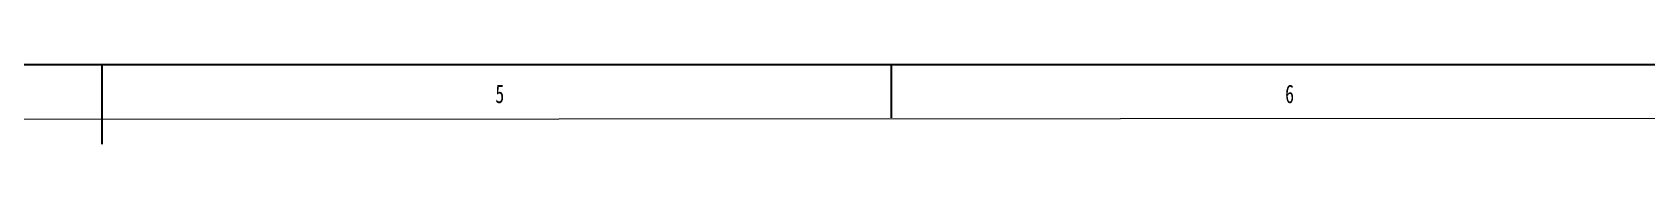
# Model space of a CAD drawing. Header units: millimetres. Extents: x 0 to 1189, y 0 to 841.
# Drawn here: x 581.4 to 885.2, y 826 to 841 of the extents above; entities that cross this region are included whole.
import ezdxf

# ---------------------------------------------------------------- set-up
doc = ezdxf.new("R2010")
doc.units = ezdxf.units.MM
for name, color, linetype in [('10', 7, 'Continuous'), ('5', 7, 'Continuous'), ('9', 7, 'Continuous')]:
    doc.layers.add(name, color=color, linetype=linetype)
doc.styles.add('SLDTEXTSTYLE0', font='TXT', dxfattribs={"width": 0.7})

msp = doc.modelspace()

# ---------------------------------------------------------------- linework, layer by layer
at = {"layer": '10', "color": 7}
for p, q in [((594.5, 841), (594.5, 831)), ((743.12, 831), (743.12, 841)), ((594.5, 831), (594.5, 826))]:
    msp.add_line(p, q, dxfattribs=at)
at = {"layer": '5', "color": 7, "lineweight": 15}
msp.add_line((1178.45, 831.05), (24.45, 830.27), dxfattribs=at)
at = {"layer": '9', "color": 7}
msp.add_line((1189, 841), (0, 841), dxfattribs=at)

# ---------------------------------------------------------------- texts
at = {"layer": '9', "color": 7, "char_height": 3.5, "attachment_point": 2, "style": 'SLDTEXTSTYLE0'}
for s, insert in [('5', (669.39, 837.26)), ('6', (818.01, 837.26))]:
    msp.add_mtext(s, dxfattribs=dict(at, insert=insert))

doc.saveas('drawing.dxf')
